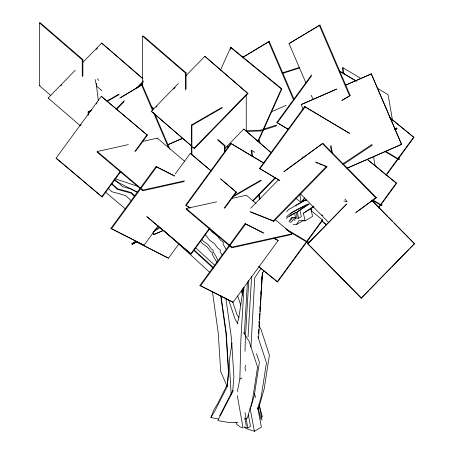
<?xml version="1.0" encoding="UTF-8"?>
<svg xmlns="http://www.w3.org/2000/svg" width="454" height="454" viewBox="0 0 454 454"><rect width="100%" height="100%" fill="white"/><g stroke="black" fill="none" stroke-linecap="round" stroke-linejoin="round"><path stroke-width="0.68" d="M237.363 391.513L239.854 379.147L240.881 339.694L243.98 287.24M245.012 351.277L245.342 338.565L248.764 280.668M250.943 347.304L254.779 277.678L261.005 268.354M258.627 337.992L262.338 273.251L263.893 270.919M244.371 333.616L247.43 281.809M248.043 336.981L251.629 276.293M258.996 322.845L259.086 321.438M259.444 315.819L259.58 313.714M259.898 308.794L260.074 305.985M260.392 301.064L260.573 298.255M260.84 294.039L261.067 290.526M261.288 287.013L261.47 284.204M261.737 280.056L261.958 276.599M258.536 333.542L258.808 329.32M258.99 326.505L259.308 321.574M259.438 319.463L259.802 313.833M259.938 311.716L260.295 306.087M260.386 304.679L262.446 272.519M96.776 83.315L96.554 86.118L98.274 100.419M212.529 292.342L218.243 333.015L220.689 371.48L227.255 386.655L228.447 372.002L225.996 333.469L220.672 295.543M227.255 386.655L228.674 371.412L226.228 332.878L220.996 295.656M238.049 422.521L228.305 422.419L217.812 420.569L232.675 391.785L233.901 376.724L231.438 338.026L225.808 297.92M231.937 342.918L229.213 361.429L231.165 394.378M245.421 365.277L245.115 367.348L245.37 370.839M241.908 293.176L242.527 289.033M243.321 287.768L238.668 318.765L237.187 323.43M242.3 295.174L243.344 288.205M128.317 144.605L97.252 151.505L97.105 152.158L140.087 188.472M184.193 181.543L142.772 190.742L142.919 190.095L97.252 151.505M157.163 138.816L157.311 138.164L142.125 141.535M216.66 201.809L186.282 208.556L186.134 209.209L231.801 247.799L291.865 234.457L292.013 233.804L275.357 219.73M231.801 247.799L231.949 247.146L186.282 208.556M251.085 406.722L254.263 395.508L259.382 362.337L256.504 353.581M257.651 409.162L261.266 396.393L266.458 362.769L257.849 336.567M258.888 407.516L264.222 388.703L269.415 355.079L260.806 328.872L258.922 325.898M218.38 418.929L210.906 417.606L213.862 409.917L217.557 403.85L226.983 385.208M228.447 372.002L228.674 371.412M232.675 391.785L233.129 390.599M220.479 70.132L230.621 47.517L231.12 47.471L281.849 88.882L258.099 141.864M230.252 49.407L231.12 47.471M257.883 141.268L281.349 88.927L281.849 88.882M227.482 386.065L214.6 411.545L210.906 417.606M232.584 390.832L219.634 415.836M288.926 221.501L291.735 217.296L295.514 217.585L297.132 216.637L296.252 212.313L289.306 216.218M290.549 220.553L292.654 217.398M294.113 220.565L295.866 217.937M293.091 224.372L296.32 224.634L299.129 220.423L304.992 220.877L312.551 216.45L310.984 208.772L303.425 213.198L304.992 220.877M120.594 171.794L102.19 196.991L56.097 158.157L101.27 96.31L147.363 135.139L135.65 151.176M80.364 125.758L81.198 124.612M96.259 103.994L97.094 102.854M101.764 196.747L120.174 171.55M134.81 151.505L146.943 134.895L147.363 135.139M158.208 225.814L143.986 245.285L110.889 228.396L156.062 166.544L174.228 175.726M111.417 228.822L156.596 166.97L174.756 176.152M175.244 173.978L190.305 153.361L211.144 170.857M263.927 163.099L230.797 143.351L185.624 205.197L190.266 208.08M186.049 205.566L231.228 143.719L263.751 163.105M168.485 258.19L135.388 241.301L168.485 258.19L178.944 243.872M288.71 129.662L276.838 122.472L311.558 74.938M277.269 122.841L311.569 75.88M146.738 216.569L190.799 253.797L209.617 228.027M224.259 207.983L235.972 191.951L236.392 192.195L224.685 208.227M190.799 253.797L191.219 254.041L209.623 228.844M279.812 180.618L259.506 168.4L304.679 106.554L349.257 133.118M259.932 168.769L305.111 106.923L349.682 133.487M273.904 238.163L278.188 240.489L233.016 302.336L199.919 285.447L245.092 223.601L263.258 232.783M200.447 285.872L245.625 224.026L263.785 233.208M300.781 202.983L304.549 197.825M302.818 200.884L304.486 198.591M277.212 281.764L322.385 219.918L322.743 220.111L277.57 281.957L258.666 266.623M385.991 174.983L413.6 137.187L413.963 137.38L385.934 175.749M378.284 207.745L396.268 183.121L396.626 183.308L378.642 207.938M283.722 171.884L322.879 143.288L376.332 197.586L355.431 212.943M286.803 211.672L288.631 209.532L304.072 200.861L306.791 200.208M286.536 216.91C292.524 210.52 301.541 207.938 309.134 204.022L306.087 204.76L291.054 213.198L290.146 214.265M286.417 218.652L287.688 217.165L296.252 212.313M48.504 98.433L48.152 98.041L75.154 70.302M83.008 62.232L101.662 43.062L142.823 78.565M60.774 85.823L61.755 84.813M96.117 49.503L97.593 47.993M115.957 109.204L124.305 100.629M136.087 88.524L143.447 80.954M116.309 109.596L124.163 101.526M137.414 87.906L143.305 81.851M191.248 145.791L151.335 111.281L178.337 83.542M185.697 75.977L204.845 56.302L247.958 93.575L194.454 148.56L192.854 147.175M156.102 107.133L157.084 106.128M173.774 88.978L175.25 87.463M194.454 148.56L194.108 148.169L247.612 93.189M225.122 148.203L243.775 129.032L271.038 152.55M226.943 147.079L227.925 146.069M252.674 200.725L275.249 177.52M253.02 201.116L275.601 177.911M250.636 208.295L278.699 179.568M250.109 211.581L273.302 220.803L326.477 166.38L326.976 166.913L273.802 221.336L250.602 212.114M371.962 200.452L414.525 243.69L361.35 298.113L307.75 243.815L346.646 204.011M307.75 243.815L346.794 204.005M361.202 298.119L368.586 290.56M369.573 289.55L390.741 267.883M391.728 266.878L408.958 249.24M409.945 248.23L414.525 243.69M284.085 171.436L322.879 143.288M356.362 212.075L376.332 197.586M289.47 221.989L291.411 222.148L294.22 217.937L298.584 218.278L297.274 211.831L306.433 205.605M297.274 211.831L309.134 204.022M303.425 213.198L313.362 206.439M310.445 209.09L313.952 206.701M136.455 241.92L132.222 244.485L131.802 243.843L135.315 241.494M132.222 244.485L136.319 241.749M342.708 163.99L371.985 144.451M394.821 129.208L396.575 128.039L396.995 128.681L395.241 129.855M343.128 164.637L372.405 145.093M261.215 417.521L262.378 416.812L259.211 405.326M119.788 98.064L142.204 84.637L153.021 109.851M121.031 97.451L142.204 84.637M242.567 57.425L269.211 41.439L293.903 98.978M242.601 57.545L269.211 41.439M305.979 83.037L289.056 43.601L319.939 25.049L350.182 95.516L342.316 100.277M319.939 25.049L289.056 43.601M341.68 100.527L350.182 95.516M131.802 243.843L136.035 241.278M154.786 229.928L159.626 227M153.395 231.671L160.046 227.641M394.764 129.135L396.575 128.039M395.184 129.782L396.995 128.681M298.584 218.278L301.286 216.694L299.975 210.253M296.32 224.634L303.3 220.548M239.854 379.147L242.01 377.887M244.734 426.925L247.805 427.94L250.5 426.363L248.304 414.468M244.184 427.049L246.289 428.621L254.371 431.3L261.391 427.191L257.753 407.834M88.161 115.356L88.161 111.832L91.827 109.715M107.099 100.896L118.704 94.199M88.161 111.832L88.706 112.144L91.152 110.731M107.031 101.565L119.249 94.511M191.344 154.695L191.344 125.071L221.887 107.439M191.344 125.071L191.889 125.383L222.432 107.751M233.328 196.037L260.817 180.17M232.652 197.059L261.362 180.482M295.65 205.424L306.149 199.527M360.992 78.514L342.918 67.742L342.31 68.06L343.264 73.622M254.717 152.266L251.703 150.473L251.09 150.79L252.049 156.352M398.867 157.271L399.231 159.36L398.618 159.677L384.765 151.415M307.653 240.001L308.016 242.09L307.403 242.402L286.922 230.195M381.536 203.205L381.893 205.287L381.286 205.605L372.252 200.22M244.899 419.246L247.396 418.055L252.441 400.241L257.566 367.07L249.155 341.476L243.497 332.549M167.588 144.826L182.502 138.288M168.332 144.559L182.599 138.305M271.254 111.849L286.168 105.317M303.17 109.079L301.229 104.556L336.896 88.927M345.324 85.238L371.355 73.888L401.597 144.361L347.128 168.224M336.34 89.234L301.229 104.556M345.42 85.256L371.355 73.888M152.902 232.675L153.736 234.61L163.463 230.348M153.736 234.61L163.559 230.371M347.032 168.207L401.597 144.361M50.7 95.402L39.475 85.721L39.475 22.95L40.111 22.7L82.883 59.587L82.883 75.807M142.658 86.266L142.658 36.189L143.294 35.94L186.066 72.827L186.066 89.046M39.475 22.95L82.242 59.832L82.883 59.587M39.475 85.721L40.111 85.471M142.658 36.189L185.425 73.071L186.066 72.827M217.404 139.809L224.355 145.802L224.991 145.558L224.991 151.199M282.11 72.969L299.668 67.351M282.706 73.366L299.589 67.964M245.518 130.684L260.341 130.23L262.367 129.577M263.717 129.146L276.548 125.037M246.306 131.422L260.42 130.985L276.634 125.798M142.919 190.095L184.341 180.891M231.154 198.591L246.346 195.214L256.016 203.386M231.949 247.146L292.013 233.804M343.854 200.98L347.168 201.729L344.921 199.085M114.022 180.051L115.974 180.596L122.586 186.628L131.019 188.972L137.244 192.15M114.766 178.632L138.283 186.526M302.636 156.902L303.925 157.413M315.524 162.021L326.477 166.38M316.018 162.555L317.953 163.327M319.241 163.837L322.465 165.12M323.753 165.631L326.976 166.913M273.807 238.271L278.188 240.489M110.889 228.396L143.986 245.285M199.919 285.447L232.488 301.91M114.425 180.556L137.159 192.127M56.097 158.157L102.19 196.991M120.656 171.771L121.871 172.48M377.251 88.207L388.096 94.67L392.523 120.406M339.484 71.034L356.345 81.084M339.308 71.045L356.174 81.096M385.372 151.103L399.231 159.36M276.838 122.472L288.284 129.294M372.859 199.902L381.893 205.287M259.506 168.4L279.386 180.249M285.725 228.805L308.016 242.09M186.225 205.56L189.84 207.711M205.06 234.797L206.201 235.603L209.43 240.035L214.322 243.492L217.574 247.952L220.377 249.933L220.139 251.942L222.352 255.381M245.092 223.601L245.625 224.026M156.062 166.544L156.596 166.97M389.958 117.785L413.963 137.38M389.6 117.592L413.6 137.187M230.621 47.517L281.349 88.927M368.262 160.154L396.626 183.308M367.36 159.519L396.268 183.121M295.656 198.097L301.473 202.739M311.291 210.758L322.743 220.111M321.455 220.667L326.364 224.673M321.636 220.922L326.545 224.929M259.024 266.816L277.57 281.957M220.814 179.029L236.392 192.195M190.305 153.361L211.258 171.067M220.389 178.785L235.972 191.951M157.311 138.164L184.716 161.318M101.27 96.31L146.943 134.895M141.16 189.38L142.772 190.742M147.164 216.813L191.219 254.041M105.311 191.946L125.73 209.198M101.804 90.635L96.554 86.118L95.124 79.552M304.679 106.554L305.111 106.923M247.958 93.575L204.845 56.302M271.384 152.941L243.775 129.032M230.797 143.351L231.228 143.719M218.045 139.565L224.991 145.558M142.641 78.491L101.662 43.062M151.21 106.338L153.883 108.642M151.335 111.281L191.435 145.865M192.502 146.784L194.108 148.169M48.152 98.041L80.233 125.707M195.538 247.708L214.827 265.312M134.969 195.924L131.314 192.587L117.603 188.773L112.007 183.666M193.972 249.774L213.499 267.593M134.742 196.514L131.087 193.177L117.376 189.363L111.27 183.796M193.744 250.364L213.272 268.189M131.308 200.764L125.588 195.543L111.877 191.73L108.319 188.478M164.087 230.683L209.72 272.332M322.516 143.742L375.969 198.04M371.815 200.458L387.648 216.547M388.641 217.551L392.596 221.575M394.083 223.079L414.377 243.696M321.812 214.731L322.805 215.735M300.168 193.563L328.878 222.727M307.897 243.809L361.35 298.113M273.302 220.803L273.802 221.336M209.561 228.464L212.387 232.346L217.279 235.796L220.531 240.262L223.334 242.237L223.096 244.252L226.296 249.524M97.474 78.746L98.683 80.403M201.939 239.411L203.148 241.074L208.046 244.524L211.297 248.991L213.215 250.341L213.045 251.777L215.928 256.26L218.051 260.59M200.628 241.222L202.24 243.44L207.137 246.891L210.389 251.357L212.307 252.708L212.137 254.144L216.836 262.338M238.906 317.698L237.016 314.718L232.76 301.984M237.839 323.623L235.2 319.451L228.703 300.015M235.927 422.64L236.852 424.445L240.24 426.97L243.049 427.901L237.311 395.644M371.259 73.871L401.501 144.344M319.298 25.293L349.54 95.766M311.251 95.323L313.192 99.846M268.575 41.683L293.545 99.869M258.922 140.354L260.034 142.942M258.553 139.69L260.216 143.572M154.689 113.727L169.949 149.287M141.563 84.881L152.663 110.742M153.492 112.683L168.474 147.595M153.276 233.339L153.832 234.633M241.295 290.254L242.629 294.237M237.675 295.957L240.785 305.247M261.027 419.513L258.048 407.794M254.518 393.527L255.528 397.602M262.003 419.933L259.189 404.571M254.371 431.3L250.006 407.794M247.805 427.94L244.99 412.567M246.284 426.005L244.791 417.856M294.635 213.261L295.514 217.585M373.517 156.602L375.072 165.642M342.918 67.742L343.996 74.002M331.097 145.672L332.413 153.321M330.484 145.989L331.562 152.249M299.873 194.789L301.189 202.439M251.703 150.473L252.782 156.732M259.245 194.295L260.085 199.164M258.632 194.607L259.472 199.476M260.341 130.23L260.42 130.985M310.984 208.772L311.092 210.157M246.25 95.408L246.25 130.673M224.355 145.802L224.355 152.856M191.889 125.383L191.889 155.007M185.425 73.071L185.425 90M181.589 137.131L181.589 139.247M88.706 112.144L88.706 114.26M82.242 59.832L82.242 76.76"/></g></svg>
